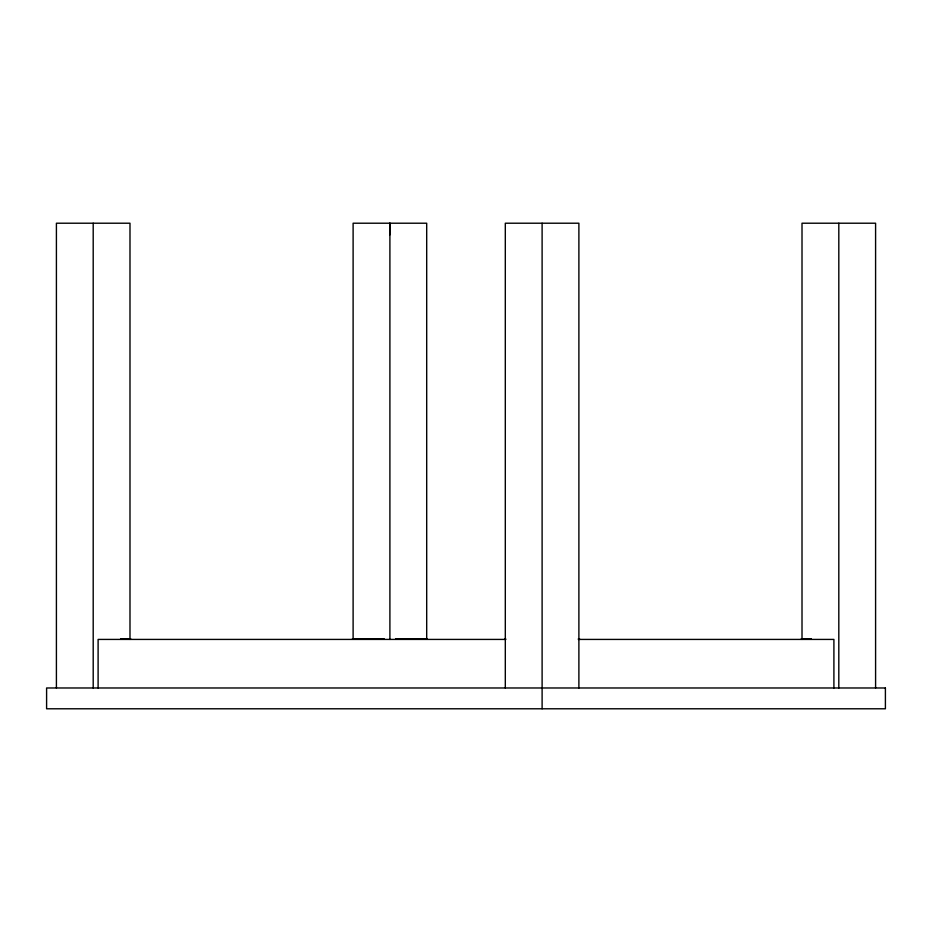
<?xml version="1.0" encoding="UTF-8"?>
<svg xmlns="http://www.w3.org/2000/svg" width="932" height="932" viewBox="0 0 932 932"><rect width="100%" height="100%" fill="white"/><g stroke="black" fill="none" stroke-linecap="round" stroke-linejoin="round"><path stroke-width="1.4" d="M389.902 234.829L389.902 223.214L389.902 639.422M120.589 638.781L130.76 638.781M352.424 638.781L384.229 638.781M395.587 638.781L427.38 638.781M504.62 638.781L505.657 638.781M578.353 638.781L579.576 638.781M801.24 638.781L811.399 638.781M505.843 639.422L98.105 639.422L98.105 687.979M578.341 639.422L833.907 639.422L833.907 687.979M875.591 687.979L875.591 223.214L802.009 223.214L802.009 639.422M838.812 223.214L838.812 687.979M578.889 687.979L578.889 223.214L505.307 223.214L505.307 687.979M542.109 223.214L542.109 708.786M426.693 638.595L426.693 223.214L353.112 223.214L353.112 638.595M129.991 639.422L129.991 223.214L56.409 223.214L56.409 687.979M93.2 223.214L93.2 687.979M885.4 687.979L46.6 687.979L46.6 708.786L885.4 708.786L885.4 687.979"/></g></svg>
